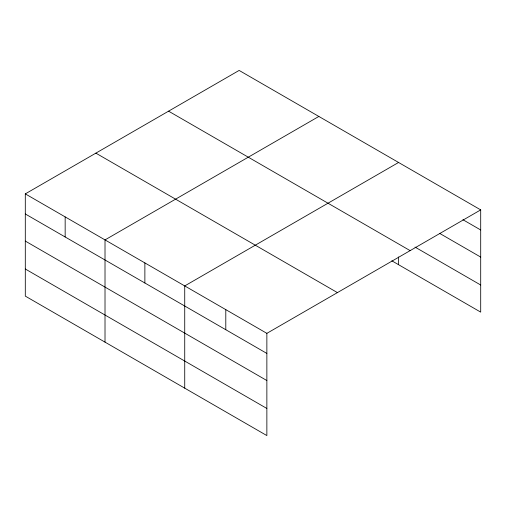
<?xml version="1.0" encoding="UTF-8"?>
<svg xmlns="http://www.w3.org/2000/svg" width="506" height="506" viewBox="0 0 506 506"><rect width="100%" height="100%" fill="white"/><g stroke="black" fill="none" stroke-linecap="round" stroke-linejoin="round"><path stroke-width="0.76" d="M266.864 380.537L266.864 333.346L25.3 193.88L25.3 296.111L266.864 435.577L266.864 380.537L25.3 241.071M391.815 260.799L480.7 312.12L480.7 209.889L239.136 70.423L25.3 193.88M318.856 116.45L105.014 239.907L105.014 342.132M398.57 162.47L184.728 285.928L184.728 388.159M266.864 333.346L480.7 209.889M462.908 219.699L480.7 229.971M439.632 233.374L480.7 257.08M414.996 247.073L480.7 285.011M168.574 111.168L410.132 250.628M95.868 153.141L337.426 292.607M25.3 213.968L266.864 353.428M25.3 269.002L266.864 408.468M398.57 256.953L398.57 264.701M225.796 309.64L225.796 329.722M144.874 262.918L144.874 282.999M65.16 216.897L65.16 236.979"/></g></svg>
